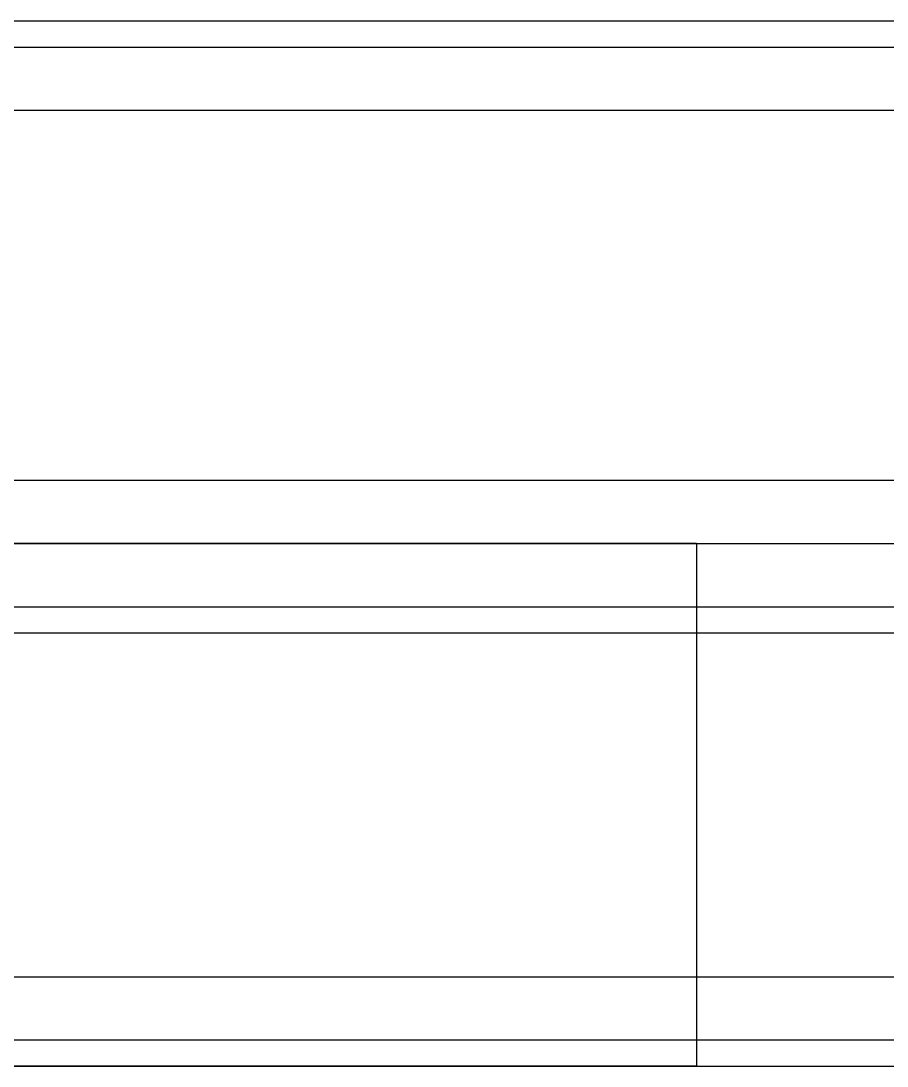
# Model space of a CAD drawing. Header units: millimetres. Extents: x -2000 to 0, y -2 to 2.
# Drawn here: x -675.421 to -671.483, y -2.375 to 2.375 of the extents above; entities that cross this region are included whole.
import ezdxf

# ---------------------------------------------------------------- set-up
doc = ezdxf.new("R2010")
doc.units = ezdxf.units.MM
doc.header["$MEASUREMENT"] = 0
doc.layers.add('2 Meter Open Rail', color=7, linetype='Continuous')

msp = doc.modelspace()

# ---------------------------------------------------------------- linework, layer by layer
at = {"layer": '2 Meter Open Rail', "lineweight": 30}
for p, q in [((-1000, 2.375, 69.9355), (0, 2.375, 69.9355)), ((-2000, 2.375, 20.122), (0, 2.375, 20.122)), ((-2000, 2.375, 19.9355), (0, 2.375, 19.9355)), ((-1000, 2.375, 70.122), (0, 2.375, 70.122)), ((-2000, 2.256, 20.4094), (0, 2.256, 20.4094)), ((-1000, 2.256, 70.4094), (0, 2.256, 70.4094)), ((-2000, 1.9686, 19.5291), (0, 1.9686, 19.5291)), ((-1000, 1.9686, 69.5291), (0, 1.9686, 69.5291)), ((-2000, 0.2874, 22.378), (0, 0.2874, 22.378)), ((-1000, 0.2874, 72.378), (0, 0.2874, 72.378)), ((-2000, 0, 19.5291), (0, 0, 19.5291)), ((-1000, 0, 69.5291), (0, 0, 69.5291)), ((-675.4208, 0, 65.7207), (-675.4822, 0, 65.7101)), ((-675.3596, 0, 65.7298), (-675.4208, 0, 65.7207)), ((-675.2987, 0, 65.7374), (-675.3596, 0, 65.7298)), ((-675.2381, 0, 65.7436), (-675.2987, 0, 65.7374)), ((-675.1779, 0, 65.7483), (-675.2381, 0, 65.7436)), ((-675.1181, 0, 65.7517), (-675.1779, 0, 65.7483)), ((-675.0588, 0, 65.7536), (-675.1181, 0, 65.7517)), ((-675, 0, 65.7543), (-675.0588, 0, 65.7536)), ((-674.9412, 0, 65.7536), (-675, 0, 65.7543)), ((-674.8819, 0, 65.7517), (-674.9412, 0, 65.7536)), ((-674.8221, 0, 65.7483), (-674.8819, 0, 65.7517)), ((-674.7619, 0, 65.7436), (-674.8221, 0, 65.7483)), ((-674.7013, 0, 65.7374), (-674.7619, 0, 65.7436)), ((-674.6404, 0, 65.7298), (-674.7013, 0, 65.7374)), ((-674.5792, 0, 65.7207), (-674.6404, 0, 65.7298)), ((-674.5178, 0, 65.7101), (-674.5792, 0, 65.7207)), ((-674.4562, 0, 65.6979), (-674.5178, 0, 65.7101)), ((-674.3945, 0, 65.6842), (-674.4562, 0, 65.6979)), ((-674.3327, 0, 65.6689), (-674.3945, 0, 65.6842)), ((-674.2708, 0, 65.652), (-674.3327, 0, 65.6689)), ((-674.209, 0, 65.6335), (-674.2708, 0, 65.652)), ((-674.1474, 0, 65.6134), (-674.209, 0, 65.6335)), ((-674.0858, 0, 65.5916), (-674.1474, 0, 65.6134)), ((-674.0245, 0, 65.5682), (-674.0858, 0, 65.5916)), ((-673.9635, 0, 65.5432), (-674.0245, 0, 65.5682)), ((-673.9029, 0, 65.5165), (-673.9635, 0, 65.5432)), ((-673.8426, 0, 65.4882), (-673.9029, 0, 65.5165)), ((-673.7829, 0, 65.4583), (-673.8426, 0, 65.4882)), ((-673.7236, 0, 65.4267), (-673.7829, 0, 65.4583)), ((-673.665, 0, 65.3935), (-673.7236, 0, 65.4267)), ((-673.6071, 0, 65.3587), (-673.665, 0, 65.3935)), ((-673.5499, 0, 65.3223), (-673.6071, 0, 65.3587)), ((-673.4935, 0, 65.2844), (-673.5499, 0, 65.3223)), ((-673.438, 0, 65.245), (-673.4935, 0, 65.2844)), ((-673.3833, 0, 65.204), (-673.438, 0, 65.245)), ((-673.3297, 0, 65.1616), (-673.3833, 0, 65.204)), ((-673.2771, 0, 65.1178), (-673.3297, 0, 65.1616)), ((-673.2256, 0, 65.0726), (-673.2771, 0, 65.1178)), ((-673.1753, 0, 65.026), (-673.2256, 0, 65.0726)), ((-673.1262, 0, 64.9781), (-673.1753, 0, 65.026)), ((-673.0783, 0, 64.929), (-673.1262, 0, 64.9781)), ((-673.0317, 0, 64.8787), (-673.0783, 0, 64.929)), ((-672.9865, 0, 64.8272), (-673.0317, 0, 64.8787)), ((-672.9427, 0, 64.7746), (-672.9865, 0, 64.8272)), ((-672.9003, 0, 64.721), (-672.9427, 0, 64.7746)), ((-672.8593, 0, 64.6663), (-672.9003, 0, 64.721)), ((-672.8199, 0, 64.6108), (-672.8593, 0, 64.6663)), ((-672.782, 0, 64.5544), (-672.8199, 0, 64.6108)), ((-672.7456, 0, 64.4972), (-672.782, 0, 64.5544)), ((-672.7108, 0, 64.4393), (-672.7456, 0, 64.4972)), ((-672.6776, 0, 64.3807), (-672.7108, 0, 64.4393)), ((-672.646, 0, 64.3214), (-672.6776, 0, 64.3807)), ((-672.6161, 0, 64.2617), (-672.646, 0, 64.3214)), ((-672.5878, 0, 64.2014), (-672.6161, 0, 64.2617)), ((-672.5611, 0, 64.1408), (-672.5878, 0, 64.2014)), ((-672.5361, 0, 64.0798), (-672.5611, 0, 64.1408)), ((-672.5127, 0, 64.0185), (-672.5361, 0, 64.0798)), ((-672.4909, 0, 63.9569), (-672.5127, 0, 64.0185)), ((-672.4708, 0, 63.8953), (-672.4909, 0, 63.9569)), ((-672.4523, 0, 63.8335), (-672.4708, 0, 63.8953)), ((-672.4354, 0, 63.7716), (-672.4523, 0, 63.8335)), ((-672.4201, 0, 63.7098), (-672.4354, 0, 63.7716)), ((-672.4064, 0, 63.6481), (-672.4201, 0, 63.7098)), ((-672.3942, 0, 63.5865), (-672.4064, 0, 63.6481)), ((-672.3836, 0, 63.5251), (-672.3942, 0, 63.5865)), ((-672.3745, 0, 63.4639), (-672.3836, 0, 63.5251)), ((-672.3669, 0, 63.403), (-672.3745, 0, 63.4639)), ((-672.3607, 0, 63.3424), (-672.3669, 0, 63.403)), ((-672.356, 0, 63.2822), (-672.3607, 0, 63.3424)), ((-672.3526, 0, 63.2224), (-672.356, 0, 63.2822)), ((-672.3507, 0, 63.1631), (-672.3526, 0, 63.2224)), ((-672.35, 0, 56.4043), (-672.3507, 0, 63.1631)), ((-2000, 0, 0.4064), (0, 0, 0.4064)), ((-1000, 0, 50.4064), (0, 0, 50.4064)), ((-675.4208, 0, 15.7207), (-675.4822, 0, 15.7101)), ((-675.4822, 0, 3.7985), (-675.4208, 0, 3.7879)), ((-675.4822, 0, 53.7985), (-675.4208, 0, 53.7879)), ((-675.3596, 0, 15.7298), (-675.4208, 0, 15.7207)), ((-675.4208, 0, 3.7879), (-675.3596, 0, 3.7788)), ((-675.4208, 0, 53.7879), (-675.3596, 0, 53.7788)), ((-675.2987, 0, 15.7374), (-675.3596, 0, 15.7298)), ((-675.3596, 0, 3.7788), (-675.2987, 0, 3.7712)), ((-675.3596, 0, 53.7788), (-675.2987, 0, 53.7712)), ((-675.2381, 0, 15.7436), (-675.2987, 0, 15.7374)), ((-675.2987, 0, 3.7712), (-675.2381, 0, 3.765)), ((-675.2987, 0, 53.7712), (-675.2381, 0, 53.765)), ((-675.1779, 0, 15.7483), (-675.2381, 0, 15.7436)), ((-675.2381, 0, 3.765), (-675.1779, 0, 3.7603)), ((-675.2381, 0, 53.765), (-675.1779, 0, 53.7603)), ((-675.1181, 0, 15.7517), (-675.1779, 0, 15.7483)), ((-675.1779, 0, 3.7603), (-675.1181, 0, 3.7569)), ((-675.1779, 0, 53.7603), (-675.1181, 0, 53.7569)), ((-675.0588, 0, 15.7536), (-675.1181, 0, 15.7517)), ((-675.1181, 0, 3.7569), (-675.0588, 0, 3.755)), ((-675.1181, 0, 53.7569), (-675.0588, 0, 53.755)), ((-675, 0, 15.7543), (-675.0588, 0, 15.7536)), ((-675.0588, 0, 3.755), (-675, 0, 3.7543)), ((-675.0588, 0, 53.755), (-675, 0, 53.7543)), ((-674.9412, 0, 15.7536), (-675, 0, 15.7543)), ((-675, 0, 3.7543), (-674.9412, 0, 3.755)), ((-675, 0, 53.7543), (-674.9412, 0, 53.755)), ((-674.8819, 0, 15.7517), (-674.9412, 0, 15.7536)), ((-674.9412, 0, 3.755), (-674.8819, 0, 3.7569)), ((-674.9412, 0, 53.755), (-674.8819, 0, 53.7569)), ((-674.8221, 0, 15.7483), (-674.8819, 0, 15.7517)), ((-674.8819, 0, 3.7569), (-674.8221, 0, 3.7603)), ((-674.8819, 0, 53.7569), (-674.8221, 0, 53.7603)), ((-674.7619, 0, 15.7436), (-674.8221, 0, 15.7483)), ((-674.8221, 0, 3.7603), (-674.7619, 0, 3.765)), ((-674.8221, 0, 53.7603), (-674.7619, 0, 53.765)), ((-674.7013, 0, 15.7374), (-674.7619, 0, 15.7436)), ((-674.7619, 0, 3.765), (-674.7013, 0, 3.7712)), ((-674.7619, 0, 53.765), (-674.7013, 0, 53.7712)), ((-674.6404, 0, 15.7298), (-674.7013, 0, 15.7374)), ((-674.7013, 0, 3.7712), (-674.6404, 0, 3.7788)), ((-674.7013, 0, 53.7712), (-674.6404, 0, 53.7788)), ((-674.5792, 0, 15.7207), (-674.6404, 0, 15.7298)), ((-674.6404, 0, 3.7788), (-674.5792, 0, 3.7879)), ((-674.6404, 0, 53.7788), (-674.5792, 0, 53.7879)), ((-674.5178, 0, 15.7101), (-674.5792, 0, 15.7207)), ((-674.5792, 0, 3.7879), (-674.5178, 0, 3.7985)), ((-674.5792, 0, 53.7879), (-674.5178, 0, 53.7985)), ((-674.4562, 0, 15.6979), (-674.5178, 0, 15.7101)), ((-674.5178, 0, 3.7985), (-674.4562, 0, 3.8107)), ((-674.5178, 0, 53.7985), (-674.4562, 0, 53.8107)), ((-674.3945, 0, 15.6842), (-674.4562, 0, 15.6979)), ((-674.4562, 0, 3.8107), (-674.3945, 0, 3.8244)), ((-674.4562, 0, 53.8107), (-674.3945, 0, 53.8244)), ((-674.3327, 0, 15.6689), (-674.3945, 0, 15.6842)), ((-674.3945, 0, 3.8244), (-674.3327, 0, 3.8397)), ((-674.3945, 0, 53.8244), (-674.3327, 0, 53.8397)), ((-674.2708, 0, 15.652), (-674.3327, 0, 15.6689)), ((-674.3327, 0, 3.8397), (-674.2708, 0, 3.8566)), ((-674.3327, 0, 53.8397), (-674.2708, 0, 53.8566)), ((-674.209, 0, 15.6335), (-674.2708, 0, 15.652)), ((-674.2708, 0, 3.8566), (-674.209, 0, 3.8751)), ((-674.2708, 0, 53.8566), (-674.209, 0, 53.8751)), ((-674.1474, 0, 15.6134), (-674.209, 0, 15.6335)), ((-674.209, 0, 3.8751), (-674.1474, 0, 3.8952)), ((-674.209, 0, 53.8751), (-674.1474, 0, 53.8952)), ((-674.0858, 0, 15.5916), (-674.1474, 0, 15.6134)), ((-674.1474, 0, 3.8952), (-674.0858, 0, 3.917)), ((-674.1474, 0, 53.8952), (-674.0858, 0, 53.917)), ((-674.0245, 0, 15.5682), (-674.0858, 0, 15.5916)), ((-674.0858, 0, 3.917), (-674.0245, 0, 3.9404)), ((-674.0858, 0, 53.917), (-674.0245, 0, 53.9404)), ((-673.9635, 0, 15.5432), (-674.0245, 0, 15.5682)), ((-674.0245, 0, 3.9404), (-673.9635, 0, 3.9654)), ((-674.0245, 0, 53.9404), (-673.9635, 0, 53.9654)), ((-673.9029, 0, 15.5165), (-673.9635, 0, 15.5432)), ((-673.9635, 0, 3.9654), (-673.9029, 0, 3.9921)), ((-673.9635, 0, 53.9654), (-673.9029, 0, 53.9921)), ((-673.8426, 0, 15.4882), (-673.9029, 0, 15.5165)), ((-673.9029, 0, 3.9921), (-673.8426, 0, 4.0204)), ((-673.9029, 0, 53.9921), (-673.8426, 0, 54.0204)), ((-673.7829, 0, 15.4583), (-673.8426, 0, 15.4882)), ((-673.8426, 0, 4.0204), (-673.7829, 0, 4.0503)), ((-673.8426, 0, 54.0204), (-673.7829, 0, 54.0503)), ((-673.7236, 0, 15.4267), (-673.7829, 0, 15.4583)), ((-673.7829, 0, 4.0503), (-673.7236, 0, 4.0819)), ((-673.7829, 0, 54.0503), (-673.7236, 0, 54.0819)), ((-673.665, 0, 15.3935), (-673.7236, 0, 15.4267)), ((-673.7236, 0, 4.0819), (-673.665, 0, 4.1151)), ((-673.7236, 0, 54.0819), (-673.665, 0, 54.1151)), ((-673.6071, 0, 15.3587), (-673.665, 0, 15.3935)), ((-673.665, 0, 4.1151), (-673.6071, 0, 4.1499)), ((-673.665, 0, 54.1151), (-673.6071, 0, 54.1499)), ((-673.5499, 0, 15.3223), (-673.6071, 0, 15.3587)), ((-673.6071, 0, 4.1499), (-673.5499, 0, 4.1863)), ((-673.6071, 0, 54.1499), (-673.5499, 0, 54.1863)), ((-673.4935, 0, 15.2844), (-673.5499, 0, 15.3223)), ((-673.5499, 0, 4.1863), (-673.4935, 0, 4.2242)), ((-673.5499, 0, 54.1863), (-673.4935, 0, 54.2242)), ((-673.438, 0, 15.245), (-673.4935, 0, 15.2844)), ((-673.4935, 0, 4.2242), (-673.438, 0, 4.2636)), ((-673.4935, 0, 54.2242), (-673.438, 0, 54.2636)), ((-673.3833, 0, 15.204), (-673.438, 0, 15.245)), ((-673.438, 0, 4.2636), (-673.3833, 0, 4.3046)), ((-673.438, 0, 54.2636), (-673.3833, 0, 54.3046)), ((-673.3297, 0, 15.1616), (-673.3833, 0, 15.204)), ((-673.3833, 0, 4.3046), (-673.3297, 0, 4.347)), ((-673.3833, 0, 54.3046), (-673.3297, 0, 54.347)), ((-673.2771, 0, 15.1178), (-673.3297, 0, 15.1616)), ((-673.3297, 0, 4.347), (-673.2771, 0, 4.3908)), ((-673.3297, 0, 54.347), (-673.2771, 0, 54.3908)), ((-673.2256, 0, 15.0726), (-673.2771, 0, 15.1178)), ((-673.2771, 0, 4.3908), (-673.2256, 0, 4.436)), ((-673.2771, 0, 54.3908), (-673.2256, 0, 54.436)), ((-673.1753, 0, 15.026), (-673.2256, 0, 15.0726)), ((-673.2256, 0, 4.436), (-673.1753, 0, 4.4826)), ((-673.2256, 0, 54.436), (-673.1753, 0, 54.4826)), ((-673.1262, 0, 14.9781), (-673.1753, 0, 15.026)), ((-673.1753, 0, 4.4826), (-673.1262, 0, 4.5305)), ((-673.1753, 0, 54.4826), (-673.1262, 0, 54.5305)), ((-673.0783, 0, 14.929), (-673.1262, 0, 14.9781)), ((-673.1262, 0, 4.5305), (-673.0783, 0, 4.5796)), ((-673.1262, 0, 54.5305), (-673.0783, 0, 54.5796)), ((-673.0317, 0, 14.8787), (-673.0783, 0, 14.929)), ((-673.0783, 0, 4.5796), (-673.0317, 0, 4.6299)), ((-673.0783, 0, 54.5796), (-673.0317, 0, 54.6299)), ((-672.9865, 0, 14.8272), (-673.0317, 0, 14.8787)), ((-673.0317, 0, 4.6299), (-672.9865, 0, 4.6814)), ((-673.0317, 0, 54.6299), (-672.9865, 0, 54.6814)), ((-672.9427, 0, 14.7746), (-672.9865, 0, 14.8272)), ((-672.9865, 0, 4.6814), (-672.9427, 0, 4.734)), ((-672.9865, 0, 54.6814), (-672.9427, 0, 54.734)), ((-672.9003, 0, 14.721), (-672.9427, 0, 14.7746)), ((-672.9427, 0, 4.734), (-672.9003, 0, 4.7876)), ((-672.9427, 0, 54.734), (-672.9003, 0, 54.7876)), ((-672.8593, 0, 14.6663), (-672.9003, 0, 14.721)), ((-672.9003, 0, 4.7876), (-672.8593, 0, 4.8423)), ((-672.9003, 0, 54.7876), (-672.8593, 0, 54.8423)), ((-672.8199, 0, 14.6108), (-672.8593, 0, 14.6663)), ((-672.8593, 0, 4.8423), (-672.8199, 0, 4.8978)), ((-672.8593, 0, 54.8423), (-672.8199, 0, 54.8978)), ((-672.782, 0, 14.5544), (-672.8199, 0, 14.6108)), ((-672.8199, 0, 4.8978), (-672.782, 0, 4.9542)), ((-672.8199, 0, 54.8978), (-672.782, 0, 54.9542)), ((-672.7456, 0, 14.4972), (-672.782, 0, 14.5544)), ((-672.782, 0, 4.9542), (-672.7456, 0, 5.0114)), ((-672.782, 0, 54.9542), (-672.7456, 0, 55.0114)), ((-672.7108, 0, 14.4393), (-672.7456, 0, 14.4972)), ((-672.7456, 0, 5.0114), (-672.7108, 0, 5.0693)), ((-672.7456, 0, 55.0114), (-672.7108, 0, 55.0693)), ((-672.6776, 0, 14.3807), (-672.7108, 0, 14.4393)), ((-672.7108, 0, 5.0693), (-672.6776, 0, 5.1279)), ((-672.7108, 0, 55.0693), (-672.6776, 0, 55.1279)), ((-672.646, 0, 14.3214), (-672.6776, 0, 14.3807)), ((-672.6776, 0, 5.1279), (-672.646, 0, 5.1872)), ((-672.6776, 0, 55.1279), (-672.646, 0, 55.1872)), ((-672.6161, 0, 14.2617), (-672.646, 0, 14.3214)), ((-672.646, 0, 5.1872), (-672.6161, 0, 5.2469)), ((-672.646, 0, 55.1872), (-672.6161, 0, 55.2469)), ((-672.5878, 0, 14.2014), (-672.6161, 0, 14.2617)), ((-672.6161, 0, 5.2469), (-672.5878, 0, 5.3072)), ((-672.6161, 0, 55.2469), (-672.5878, 0, 55.3072)), ((-672.5611, 0, 14.1408), (-672.5878, 0, 14.2014)), ((-672.5878, 0, 5.3072), (-672.5611, 0, 5.3678)), ((-672.5878, 0, 55.3072), (-672.5611, 0, 55.3678)), ((-672.5361, 0, 14.0798), (-672.5611, 0, 14.1408)), ((-672.5611, 0, 5.3678), (-672.5361, 0, 5.4288)), ((-672.5611, 0, 55.3678), (-672.5361, 0, 55.4288)), ((-672.5127, 0, 14.0185), (-672.5361, 0, 14.0798)), ((-672.5361, 0, 5.4288), (-672.5127, 0, 5.4901)), ((-672.5361, 0, 55.4288), (-672.5127, 0, 55.4901)), ((-672.4909, 0, 13.9569), (-672.5127, 0, 14.0185)), ((-672.5127, 0, 5.4901), (-672.4909, 0, 5.5517)), ((-672.5127, 0, 55.4901), (-672.4909, 0, 55.5517)), ((-672.4708, 0, 13.8953), (-672.4909, 0, 13.9569)), ((-672.4909, 0, 5.5517), (-672.4708, 0, 5.6133)), ((-672.4909, 0, 55.5517), (-672.4708, 0, 55.6133)), ((-672.4523, 0, 13.8335), (-672.4708, 0, 13.8953)), ((-672.4708, 0, 5.6133), (-672.4523, 0, 5.6751)), ((-672.4708, 0, 55.6133), (-672.4523, 0, 55.6751)), ((-672.4354, 0, 13.7716), (-672.4523, 0, 13.8335)), ((-672.4523, 0, 5.6751), (-672.4354, 0, 5.737)), ((-672.4523, 0, 55.6751), (-672.4354, 0, 55.737)), ((-672.4201, 0, 13.7098), (-672.4354, 0, 13.7716)), ((-672.4354, 0, 5.737), (-672.4201, 0, 5.7988)), ((-672.4354, 0, 55.737), (-672.4201, 0, 55.7988)), ((-672.4064, 0, 13.6481), (-672.4201, 0, 13.7098)), ((-672.4201, 0, 5.7988), (-672.4064, 0, 5.8605)), ((-672.4201, 0, 55.7988), (-672.4064, 0, 55.8605)), ((-672.3942, 0, 13.5865), (-672.4064, 0, 13.6481)), ((-672.4064, 0, 5.8605), (-672.3942, 0, 5.9221)), ((-672.4064, 0, 55.8605), (-672.3942, 0, 55.9221)), ((-672.3836, 0, 13.5251), (-672.3942, 0, 13.5865)), ((-672.3942, 0, 5.9221), (-672.3836, 0, 5.9835)), ((-672.3942, 0, 55.9221), (-672.3836, 0, 55.9835)), ((-672.3745, 0, 13.4639), (-672.3836, 0, 13.5251)), ((-672.3836, 0, 5.9835), (-672.3745, 0, 6.0447)), ((-672.3836, 0, 55.9835), (-672.3745, 0, 56.0447)), ((-672.3669, 0, 13.403), (-672.3745, 0, 13.4639)), ((-672.3745, 0, 6.0447), (-672.3669, 0, 6.1056)), ((-672.3745, 0, 56.0447), (-672.3669, 0, 56.1056)), ((-672.3607, 0, 13.3424), (-672.3669, 0, 13.403)), ((-672.3669, 0, 6.1056), (-672.3607, 0, 6.1662)), ((-672.3669, 0, 56.1056), (-672.3607, 0, 56.1662)), ((-672.356, 0, 13.2822), (-672.3607, 0, 13.3424)), ((-672.3607, 0, 6.1662), (-672.356, 0, 6.2264)), ((-672.3607, 0, 56.1662), (-672.356, 0, 56.2264)), ((-672.3526, 0, 13.2224), (-672.356, 0, 13.2822)), ((-672.356, 0, 6.2264), (-672.3526, 0, 6.2862)), ((-672.356, 0, 56.2264), (-672.3526, 0, 56.2862)), ((-672.3507, 0, 13.1631), (-672.3526, 0, 13.2224)), ((-672.3526, 0, 6.2862), (-672.3507, 0, 6.3455)), ((-672.3526, 0, 56.2862), (-672.3507, 0, 56.3455)), ((-672.35, 0, 6.4043), (-672.3507, 0, 13.1631)), ((-672.3507, 0, 6.3455), (-672.35, 0, 6.4043)), ((-672.3507, 0, 56.3455), (-672.35, 0, 56.4043)), ((-672.35, 0, 6.4043), (-672.35, -2.375, 6.4043)), ((-672.35, 0, 13.1043), (-672.35, -2.375, 13.1043)), ((-672.35, 0, 56.4043), (-672.35, -2.375, 56.4043)), ((-672.35, 0, 63.1043), (-672.35, -2.375, 63.1043)), ((-2000, -0.2874, 22.378), (0, -0.2874, 22.378)), ((-1000, -0.2874, 72.378), (0, -0.2874, 72.378)), ((-2000, -0.4064), (0, -0.4064)), ((-1000, -0.4064, 50), (0, -0.4064, 50)), ((-2000, -1.9686), (0, -1.9686)), ((-1000, -1.9686, 50), (0, -1.9686, 50)), ((-2000, -2.256, 20.4094), (0, -2.256, 20.4094)), ((-1000, -2.256, 70.4094), (0, -2.256, 70.4094)), ((-2000, -2.375, 0.4064), (0, -2.375, 0.4064)), ((-2000, -2.375, 20.122), (0, -2.375, 20.122)), ((-1000, -2.375, 50.4064), (0, -2.375, 50.4064)), ((-1000, -2.375, 70.122), (0, -2.375, 70.122)), ((-675.4208, -2.375, 3.7879), (-675.4822, -2.375, 3.7985)), ((-675.4822, -2.375, 15.7101), (-675.4208, -2.375, 15.7207)), ((-675.4208, -2.375, 53.7879), (-675.4822, -2.375, 53.7985)), ((-675.4822, -2.375, 65.7101), (-675.4208, -2.375, 65.7207)), ((-675.3596, -2.375, 3.7788), (-675.4208, -2.375, 3.7879)), ((-675.4208, -2.375, 15.7207), (-675.3596, -2.375, 15.7298)), ((-675.3596, -2.375, 53.7788), (-675.4208, -2.375, 53.7879)), ((-675.4208, -2.375, 65.7207), (-675.3596, -2.375, 65.7298)), ((-675.2987, -2.375, 3.7712), (-675.3596, -2.375, 3.7788)), ((-675.3596, -2.375, 15.7298), (-675.2987, -2.375, 15.7374)), ((-675.2987, -2.375, 53.7712), (-675.3596, -2.375, 53.7788)), ((-675.3596, -2.375, 65.7298), (-675.2987, -2.375, 65.7374)), ((-675.2381, -2.375, 3.765), (-675.2987, -2.375, 3.7712)), ((-675.2987, -2.375, 15.7374), (-675.2381, -2.375, 15.7436)), ((-675.2381, -2.375, 53.765), (-675.2987, -2.375, 53.7712)), ((-675.2987, -2.375, 65.7374), (-675.2381, -2.375, 65.7436)), ((-675.1779, -2.375, 3.7603), (-675.2381, -2.375, 3.765)), ((-675.2381, -2.375, 15.7436), (-675.1779, -2.375, 15.7483)), ((-675.1779, -2.375, 53.7603), (-675.2381, -2.375, 53.765)), ((-675.2381, -2.375, 65.7436), (-675.1779, -2.375, 65.7483)), ((-675.1181, -2.375, 3.7569), (-675.1779, -2.375, 3.7603)), ((-675.1779, -2.375, 15.7483), (-675.1181, -2.375, 15.7517)), ((-675.1181, -2.375, 53.7569), (-675.1779, -2.375, 53.7603)), ((-675.1779, -2.375, 65.7483), (-675.1181, -2.375, 65.7517)), ((-675.0588, -2.375, 3.755), (-675.1181, -2.375, 3.7569)), ((-675.1181, -2.375, 15.7517), (-675.0588, -2.375, 15.7536)), ((-675.0588, -2.375, 53.755), (-675.1181, -2.375, 53.7569)), ((-675.1181, -2.375, 65.7517), (-675.0588, -2.375, 65.7536)), ((-675, -2.375, 3.7543), (-675.0588, -2.375, 3.755)), ((-675.0588, -2.375, 15.7536), (-675, -2.375, 15.7543)), ((-675, -2.375, 53.7543), (-675.0588, -2.375, 53.755)), ((-675.0588, -2.375, 65.7536), (-675, -2.375, 65.7543)), ((-674.9412, -2.375, 3.755), (-675, -2.375, 3.7543)), ((-675, -2.375, 15.7543), (-674.9412, -2.375, 15.7536)), ((-674.9412, -2.375, 53.755), (-675, -2.375, 53.7543)), ((-675, -2.375, 65.7543), (-674.9412, -2.375, 65.7536)), ((-674.8819, -2.375, 3.7569), (-674.9412, -2.375, 3.755)), ((-674.9412, -2.375, 15.7536), (-674.8819, -2.375, 15.7517)), ((-674.8819, -2.375, 53.7569), (-674.9412, -2.375, 53.755)), ((-674.9412, -2.375, 65.7536), (-674.8819, -2.375, 65.7517)), ((-674.8221, -2.375, 3.7603), (-674.8819, -2.375, 3.7569)), ((-674.8819, -2.375, 15.7517), (-674.8221, -2.375, 15.7483)), ((-674.8221, -2.375, 53.7603), (-674.8819, -2.375, 53.7569)), ((-674.8819, -2.375, 65.7517), (-674.8221, -2.375, 65.7483)), ((-674.7619, -2.375, 3.765), (-674.8221, -2.375, 3.7603)), ((-674.8221, -2.375, 15.7483), (-674.7619, -2.375, 15.7436)), ((-674.7619, -2.375, 53.765), (-674.8221, -2.375, 53.7603)), ((-674.8221, -2.375, 65.7483), (-674.7619, -2.375, 65.7436)), ((-674.7013, -2.375, 3.7712), (-674.7619, -2.375, 3.765)), ((-674.7619, -2.375, 15.7436), (-674.7013, -2.375, 15.7374)), ((-674.7013, -2.375, 53.7712), (-674.7619, -2.375, 53.765)), ((-674.7619, -2.375, 65.7436), (-674.7013, -2.375, 65.7374)), ((-674.6404, -2.375, 3.7788), (-674.7013, -2.375, 3.7712)), ((-674.7013, -2.375, 15.7374), (-674.6404, -2.375, 15.7298)), ((-674.6404, -2.375, 53.7788), (-674.7013, -2.375, 53.7712)), ((-674.7013, -2.375, 65.7374), (-674.6404, -2.375, 65.7298)), ((-674.5792, -2.375, 3.7879), (-674.6404, -2.375, 3.7788)), ((-674.6404, -2.375, 15.7298), (-674.5792, -2.375, 15.7207)), ((-674.5792, -2.375, 53.7879), (-674.6404, -2.375, 53.7788)), ((-674.6404, -2.375, 65.7298), (-674.5792, -2.375, 65.7207)), ((-674.5178, -2.375, 3.7985), (-674.5792, -2.375, 3.7879)), ((-674.5792, -2.375, 15.7207), (-674.5178, -2.375, 15.7101)), ((-674.5178, -2.375, 53.7985), (-674.5792, -2.375, 53.7879)), ((-674.5792, -2.375, 65.7207), (-674.5178, -2.375, 65.7101)), ((-674.4562, -2.375, 3.8107), (-674.5178, -2.375, 3.7985)), ((-674.5178, -2.375, 15.7101), (-674.4562, -2.375, 15.6979)), ((-674.4562, -2.375, 53.8107), (-674.5178, -2.375, 53.7985)), ((-674.5178, -2.375, 65.7101), (-674.4562, -2.375, 65.6979)), ((-674.3945, -2.375, 3.8244), (-674.4562, -2.375, 3.8107)), ((-674.4562, -2.375, 15.6979), (-674.3945, -2.375, 15.6842)), ((-674.3945, -2.375, 53.8244), (-674.4562, -2.375, 53.8107)), ((-674.4562, -2.375, 65.6979), (-674.3945, -2.375, 65.6842)), ((-674.3327, -2.375, 3.8397), (-674.3945, -2.375, 3.8244)), ((-674.3945, -2.375, 15.6842), (-674.3327, -2.375, 15.6689)), ((-674.3327, -2.375, 53.8397), (-674.3945, -2.375, 53.8244)), ((-674.3945, -2.375, 65.6842), (-674.3327, -2.375, 65.6689)), ((-674.2708, -2.375, 3.8566), (-674.3327, -2.375, 3.8397)), ((-674.3327, -2.375, 15.6689), (-674.2708, -2.375, 15.652)), ((-674.2708, -2.375, 53.8566), (-674.3327, -2.375, 53.8397)), ((-674.3327, -2.375, 65.6689), (-674.2708, -2.375, 65.652)), ((-674.209, -2.375, 3.8751), (-674.2708, -2.375, 3.8566)), ((-674.2708, -2.375, 15.652), (-674.209, -2.375, 15.6335)), ((-674.209, -2.375, 53.8751), (-674.2708, -2.375, 53.8566)), ((-674.2708, -2.375, 65.652), (-674.209, -2.375, 65.6335)), ((-674.1474, -2.375, 3.8952), (-674.209, -2.375, 3.8751)), ((-674.209, -2.375, 15.6335), (-674.1474, -2.375, 15.6134)), ((-674.1474, -2.375, 53.8952), (-674.209, -2.375, 53.8751)), ((-674.209, -2.375, 65.6335), (-674.1474, -2.375, 65.6134)), ((-674.0858, -2.375, 3.917), (-674.1474, -2.375, 3.8952)), ((-674.1474, -2.375, 15.6134), (-674.0858, -2.375, 15.5916)), ((-674.0858, -2.375, 53.917), (-674.1474, -2.375, 53.8952)), ((-674.1474, -2.375, 65.6134), (-674.0858, -2.375, 65.5916)), ((-674.0245, -2.375, 3.9404), (-674.0858, -2.375, 3.917)), ((-674.0858, -2.375, 15.5916), (-674.0245, -2.375, 15.5682)), ((-674.0245, -2.375, 53.9404), (-674.0858, -2.375, 53.917)), ((-674.0858, -2.375, 65.5916), (-674.0245, -2.375, 65.5682)), ((-673.9635, -2.375, 3.9654), (-674.0245, -2.375, 3.9404)), ((-674.0245, -2.375, 15.5682), (-673.9635, -2.375, 15.5432)), ((-673.9635, -2.375, 53.9654), (-674.0245, -2.375, 53.9404)), ((-674.0245, -2.375, 65.5682), (-673.9635, -2.375, 65.5432)), ((-673.9029, -2.375, 3.9921), (-673.9635, -2.375, 3.9654)), ((-673.9635, -2.375, 15.5432), (-673.9029, -2.375, 15.5165)), ((-673.9029, -2.375, 53.9921), (-673.9635, -2.375, 53.9654)), ((-673.9635, -2.375, 65.5432), (-673.9029, -2.375, 65.5165)), ((-673.8426, -2.375, 4.0204), (-673.9029, -2.375, 3.9921)), ((-673.9029, -2.375, 15.5165), (-673.8426, -2.375, 15.4882)), ((-673.8426, -2.375, 54.0204), (-673.9029, -2.375, 53.9921)), ((-673.9029, -2.375, 65.5165), (-673.8426, -2.375, 65.4882)), ((-673.7829, -2.375, 4.0503), (-673.8426, -2.375, 4.0204)), ((-673.8426, -2.375, 15.4882), (-673.7829, -2.375, 15.4583)), ((-673.7829, -2.375, 54.0503), (-673.8426, -2.375, 54.0204)), ((-673.8426, -2.375, 65.4882), (-673.7829, -2.375, 65.4583)), ((-673.7236, -2.375, 4.0819), (-673.7829, -2.375, 4.0503)), ((-673.7829, -2.375, 15.4583), (-673.7236, -2.375, 15.4267)), ((-673.7236, -2.375, 54.0819), (-673.7829, -2.375, 54.0503)), ((-673.7829, -2.375, 65.4583), (-673.7236, -2.375, 65.4267)), ((-673.665, -2.375, 4.1151), (-673.7236, -2.375, 4.0819)), ((-673.7236, -2.375, 15.4267), (-673.665, -2.375, 15.3935)), ((-673.665, -2.375, 54.1151), (-673.7236, -2.375, 54.0819)), ((-673.7236, -2.375, 65.4267), (-673.665, -2.375, 65.3935)), ((-673.6071, -2.375, 4.1499), (-673.665, -2.375, 4.1151)), ((-673.665, -2.375, 15.3935), (-673.6071, -2.375, 15.3587)), ((-673.6071, -2.375, 54.1499), (-673.665, -2.375, 54.1151)), ((-673.665, -2.375, 65.3935), (-673.6071, -2.375, 65.3587)), ((-673.5499, -2.375, 4.1863), (-673.6071, -2.375, 4.1499)), ((-673.6071, -2.375, 15.3587), (-673.5499, -2.375, 15.3223)), ((-673.5499, -2.375, 54.1863), (-673.6071, -2.375, 54.1499)), ((-673.6071, -2.375, 65.3587), (-673.5499, -2.375, 65.3223)), ((-673.4935, -2.375, 4.2242), (-673.5499, -2.375, 4.1863)), ((-673.5499, -2.375, 15.3223), (-673.4935, -2.375, 15.2844)), ((-673.4935, -2.375, 54.2242), (-673.5499, -2.375, 54.1863)), ((-673.5499, -2.375, 65.3223), (-673.4935, -2.375, 65.2844)), ((-673.438, -2.375, 4.2636), (-673.4935, -2.375, 4.2242)), ((-673.4935, -2.375, 15.2844), (-673.438, -2.375, 15.245)), ((-673.438, -2.375, 54.2636), (-673.4935, -2.375, 54.2242)), ((-673.4935, -2.375, 65.2844), (-673.438, -2.375, 65.245)), ((-673.3833, -2.375, 4.3046), (-673.438, -2.375, 4.2636)), ((-673.438, -2.375, 15.245), (-673.3833, -2.375, 15.204)), ((-673.3833, -2.375, 54.3046), (-673.438, -2.375, 54.2636)), ((-673.438, -2.375, 65.245), (-673.3833, -2.375, 65.204)), ((-673.3297, -2.375, 4.347), (-673.3833, -2.375, 4.3046)), ((-673.3833, -2.375, 15.204), (-673.3297, -2.375, 15.1616)), ((-673.3297, -2.375, 54.347), (-673.3833, -2.375, 54.3046)), ((-673.3833, -2.375, 65.204), (-673.3297, -2.375, 65.1616)), ((-673.2771, -2.375, 4.3908), (-673.3297, -2.375, 4.347)), ((-673.3297, -2.375, 15.1616), (-673.2771, -2.375, 15.1178)), ((-673.2771, -2.375, 54.3908), (-673.3297, -2.375, 54.347)), ((-673.3297, -2.375, 65.1616), (-673.2771, -2.375, 65.1178)), ((-673.2256, -2.375, 4.436), (-673.2771, -2.375, 4.3908)), ((-673.2771, -2.375, 15.1178), (-673.2256, -2.375, 15.0726)), ((-673.2256, -2.375, 54.436), (-673.2771, -2.375, 54.3908)), ((-673.2771, -2.375, 65.1178), (-673.2256, -2.375, 65.0726)), ((-673.1753, -2.375, 4.4826), (-673.2256, -2.375, 4.436)), ((-673.2256, -2.375, 15.0726), (-673.1753, -2.375, 15.026)), ((-673.1753, -2.375, 54.4826), (-673.2256, -2.375, 54.436)), ((-673.2256, -2.375, 65.0726), (-673.1753, -2.375, 65.026)), ((-673.1262, -2.375, 4.5305), (-673.1753, -2.375, 4.4826)), ((-673.1753, -2.375, 15.026), (-673.1262, -2.375, 14.9781)), ((-673.1262, -2.375, 54.5305), (-673.1753, -2.375, 54.4826)), ((-673.1753, -2.375, 65.026), (-673.1262, -2.375, 64.9781)), ((-673.0783, -2.375, 4.5796), (-673.1262, -2.375, 4.5305)), ((-673.1262, -2.375, 14.9781), (-673.0783, -2.375, 14.929)), ((-673.0783, -2.375, 54.5796), (-673.1262, -2.375, 54.5305)), ((-673.1262, -2.375, 64.9781), (-673.0783, -2.375, 64.929)), ((-673.0317, -2.375, 4.6299), (-673.0783, -2.375, 4.5796)), ((-673.0783, -2.375, 14.929), (-673.0317, -2.375, 14.8787)), ((-673.0317, -2.375, 54.6299), (-673.0783, -2.375, 54.5796)), ((-673.0783, -2.375, 64.929), (-673.0317, -2.375, 64.8787)), ((-672.9865, -2.375, 4.6814), (-673.0317, -2.375, 4.6299)), ((-673.0317, -2.375, 14.8787), (-672.9865, -2.375, 14.8272)), ((-672.9865, -2.375, 54.6814), (-673.0317, -2.375, 54.6299)), ((-673.0317, -2.375, 64.8787), (-672.9865, -2.375, 64.8272)), ((-672.9427, -2.375, 4.734), (-672.9865, -2.375, 4.6814)), ((-672.9865, -2.375, 14.8272), (-672.9427, -2.375, 14.7746)), ((-672.9427, -2.375, 54.734), (-672.9865, -2.375, 54.6814)), ((-672.9865, -2.375, 64.8272), (-672.9427, -2.375, 64.7746)), ((-672.9003, -2.375, 4.7876), (-672.9427, -2.375, 4.734)), ((-672.9427, -2.375, 14.7746), (-672.9003, -2.375, 14.721)), ((-672.9003, -2.375, 54.7876), (-672.9427, -2.375, 54.734)), ((-672.9427, -2.375, 64.7746), (-672.9003, -2.375, 64.721)), ((-672.8593, -2.375, 4.8423), (-672.9003, -2.375, 4.7876)), ((-672.9003, -2.375, 14.721), (-672.8593, -2.375, 14.6663)), ((-672.8593, -2.375, 54.8423), (-672.9003, -2.375, 54.7876)), ((-672.9003, -2.375, 64.721), (-672.8593, -2.375, 64.6663)), ((-672.8199, -2.375, 4.8978), (-672.8593, -2.375, 4.8423)), ((-672.8593, -2.375, 14.6663), (-672.8199, -2.375, 14.6108)), ((-672.8199, -2.375, 54.8978), (-672.8593, -2.375, 54.8423)), ((-672.8593, -2.375, 64.6663), (-672.8199, -2.375, 64.6108)), ((-672.782, -2.375, 4.9542), (-672.8199, -2.375, 4.8978)), ((-672.8199, -2.375, 14.6108), (-672.782, -2.375, 14.5544)), ((-672.782, -2.375, 54.9542), (-672.8199, -2.375, 54.8978)), ((-672.8199, -2.375, 64.6108), (-672.782, -2.375, 64.5544)), ((-672.7456, -2.375, 5.0114), (-672.782, -2.375, 4.9542)), ((-672.782, -2.375, 14.5544), (-672.7456, -2.375, 14.4972)), ((-672.7456, -2.375, 55.0114), (-672.782, -2.375, 54.9542)), ((-672.782, -2.375, 64.5544), (-672.7456, -2.375, 64.4972)), ((-672.7108, -2.375, 5.0693), (-672.7456, -2.375, 5.0114)), ((-672.7456, -2.375, 14.4972), (-672.7108, -2.375, 14.4393)), ((-672.7108, -2.375, 55.0693), (-672.7456, -2.375, 55.0114)), ((-672.7456, -2.375, 64.4972), (-672.7108, -2.375, 64.4393)), ((-672.6776, -2.375, 5.1279), (-672.7108, -2.375, 5.0693)), ((-672.7108, -2.375, 14.4393), (-672.6776, -2.375, 14.3807)), ((-672.6776, -2.375, 55.1279), (-672.7108, -2.375, 55.0693)), ((-672.7108, -2.375, 64.4393), (-672.6776, -2.375, 64.3807)), ((-672.646, -2.375, 5.1872), (-672.6776, -2.375, 5.1279)), ((-672.6776, -2.375, 14.3807), (-672.646, -2.375, 14.3214)), ((-672.646, -2.375, 55.1872), (-672.6776, -2.375, 55.1279)), ((-672.6776, -2.375, 64.3807), (-672.646, -2.375, 64.3214)), ((-672.6161, -2.375, 5.2469), (-672.646, -2.375, 5.1872)), ((-672.646, -2.375, 14.3214), (-672.6161, -2.375, 14.2617)), ((-672.6161, -2.375, 55.2469), (-672.646, -2.375, 55.1872)), ((-672.646, -2.375, 64.3214), (-672.6161, -2.375, 64.2617)), ((-672.5878, -2.375, 5.3072), (-672.6161, -2.375, 5.2469)), ((-672.6161, -2.375, 14.2617), (-672.5878, -2.375, 14.2014)), ((-672.5878, -2.375, 55.3072), (-672.6161, -2.375, 55.2469)), ((-672.6161, -2.375, 64.2617), (-672.5878, -2.375, 64.2014)), ((-672.5611, -2.375, 5.3678), (-672.5878, -2.375, 5.3072)), ((-672.5878, -2.375, 14.2014), (-672.5611, -2.375, 14.1408)), ((-672.5611, -2.375, 55.3678), (-672.5878, -2.375, 55.3072)), ((-672.5878, -2.375, 64.2014), (-672.5611, -2.375, 64.1408)), ((-672.5361, -2.375, 5.4288), (-672.5611, -2.375, 5.3678)), ((-672.5611, -2.375, 14.1408), (-672.5361, -2.375, 14.0798)), ((-672.5361, -2.375, 55.4288), (-672.5611, -2.375, 55.3678)), ((-672.5611, -2.375, 64.1408), (-672.5361, -2.375, 64.0798)), ((-672.5127, -2.375, 5.4901), (-672.5361, -2.375, 5.4288)), ((-672.5361, -2.375, 14.0798), (-672.5127, -2.375, 14.0185)), ((-672.5127, -2.375, 55.4901), (-672.5361, -2.375, 55.4288)), ((-672.5361, -2.375, 64.0798), (-672.5127, -2.375, 64.0185)), ((-672.4909, -2.375, 5.5517), (-672.5127, -2.375, 5.4901)), ((-672.5127, -2.375, 14.0185), (-672.4909, -2.375, 13.9569)), ((-672.4909, -2.375, 55.5517), (-672.5127, -2.375, 55.4901)), ((-672.5127, -2.375, 64.0185), (-672.4909, -2.375, 63.9569)), ((-672.4708, -2.375, 5.6133), (-672.4909, -2.375, 5.5517)), ((-672.4909, -2.375, 13.9569), (-672.4708, -2.375, 13.8953)), ((-672.4708, -2.375, 55.6133), (-672.4909, -2.375, 55.5517)), ((-672.4909, -2.375, 63.9569), (-672.4708, -2.375, 63.8953)), ((-672.4523, -2.375, 5.6751), (-672.4708, -2.375, 5.6133)), ((-672.4708, -2.375, 13.8953), (-672.4523, -2.375, 13.8335)), ((-672.4523, -2.375, 55.6751), (-672.4708, -2.375, 55.6133)), ((-672.4708, -2.375, 63.8953), (-672.4523, -2.375, 63.8335)), ((-672.4354, -2.375, 5.737), (-672.4523, -2.375, 5.6751)), ((-672.4523, -2.375, 13.8335), (-672.4354, -2.375, 13.7716)), ((-672.4354, -2.375, 55.737), (-672.4523, -2.375, 55.6751)), ((-672.4523, -2.375, 63.8335), (-672.4354, -2.375, 63.7716)), ((-672.4201, -2.375, 5.7988), (-672.4354, -2.375, 5.737)), ((-672.4354, -2.375, 13.7716), (-672.4201, -2.375, 13.7098)), ((-672.4201, -2.375, 55.7988), (-672.4354, -2.375, 55.737)), ((-672.4354, -2.375, 63.7716), (-672.4201, -2.375, 63.7098)), ((-672.4064, -2.375, 5.8605), (-672.4201, -2.375, 5.7988)), ((-672.4201, -2.375, 13.7098), (-672.4064, -2.375, 13.6481)), ((-672.4064, -2.375, 55.8605), (-672.4201, -2.375, 55.7988)), ((-672.4201, -2.375, 63.7098), (-672.4064, -2.375, 63.6481)), ((-672.3942, -2.375, 5.9221), (-672.4064, -2.375, 5.8605)), ((-672.4064, -2.375, 13.6481), (-672.3942, -2.375, 13.5865)), ((-672.3942, -2.375, 55.9221), (-672.4064, -2.375, 55.8605)), ((-672.4064, -2.375, 63.6481), (-672.3942, -2.375, 63.5865)), ((-672.3836, -2.375, 5.9835), (-672.3942, -2.375, 5.9221)), ((-672.3942, -2.375, 13.5865), (-672.3836, -2.375, 13.5251)), ((-672.3836, -2.375, 55.9835), (-672.3942, -2.375, 55.9221)), ((-672.3942, -2.375, 63.5865), (-672.3836, -2.375, 63.5251)), ((-672.3745, -2.375, 6.0447), (-672.3836, -2.375, 5.9835)), ((-672.3836, -2.375, 13.5251), (-672.3745, -2.375, 13.4639)), ((-672.3745, -2.375, 56.0447), (-672.3836, -2.375, 55.9835)), ((-672.3836, -2.375, 63.5251), (-672.3745, -2.375, 63.4639)), ((-672.3669, -2.375, 6.1056), (-672.3745, -2.375, 6.0447)), ((-672.3745, -2.375, 13.4639), (-672.3669, -2.375, 13.403)), ((-672.3669, -2.375, 56.1056), (-672.3745, -2.375, 56.0447)), ((-672.3745, -2.375, 63.4639), (-672.3669, -2.375, 63.403)), ((-672.3607, -2.375, 6.1662), (-672.3669, -2.375, 6.1056)), ((-672.3669, -2.375, 13.403), (-672.3607, -2.375, 13.3424)), ((-672.3607, -2.375, 56.1662), (-672.3669, -2.375, 56.1056)), ((-672.3669, -2.375, 63.403), (-672.3607, -2.375, 63.3424)), ((-672.356, -2.375, 6.2264), (-672.3607, -2.375, 6.1662)), ((-672.3607, -2.375, 13.3424), (-672.356, -2.375, 13.2822)), ((-672.356, -2.375, 56.2264), (-672.3607, -2.375, 56.1662)), ((-672.3607, -2.375, 63.3424), (-672.356, -2.375, 63.2822)), ((-672.3526, -2.375, 6.2862), (-672.356, -2.375, 6.2264)), ((-672.356, -2.375, 13.2822), (-672.3526, -2.375, 13.2224)), ((-672.3526, -2.375, 56.2862), (-672.356, -2.375, 56.2264)), ((-672.356, -2.375, 63.2822), (-672.3526, -2.375, 63.2224)), ((-672.3507, -2.375, 6.3455), (-672.3526, -2.375, 6.2862)), ((-672.3526, -2.375, 13.2224), (-672.3507, -2.375, 13.1631)), ((-672.3507, -2.375, 56.3455), (-672.3526, -2.375, 56.2862)), ((-672.3526, -2.375, 63.2224), (-672.3507, -2.375, 63.1631)), ((-672.35, -2.375, 6.4043), (-672.3507, -2.375, 6.3455)), ((-672.3507, -2.375, 13.1631), (-672.35, -2.375, 6.4043)), ((-672.35, -2.375, 56.4043), (-672.3507, -2.375, 56.3455)), ((-672.3507, -2.375, 63.1631), (-672.35, -2.375, 56.4043))]:
    msp.add_line(p, q, dxfattribs=at)

doc.saveas('drawing.dxf')
